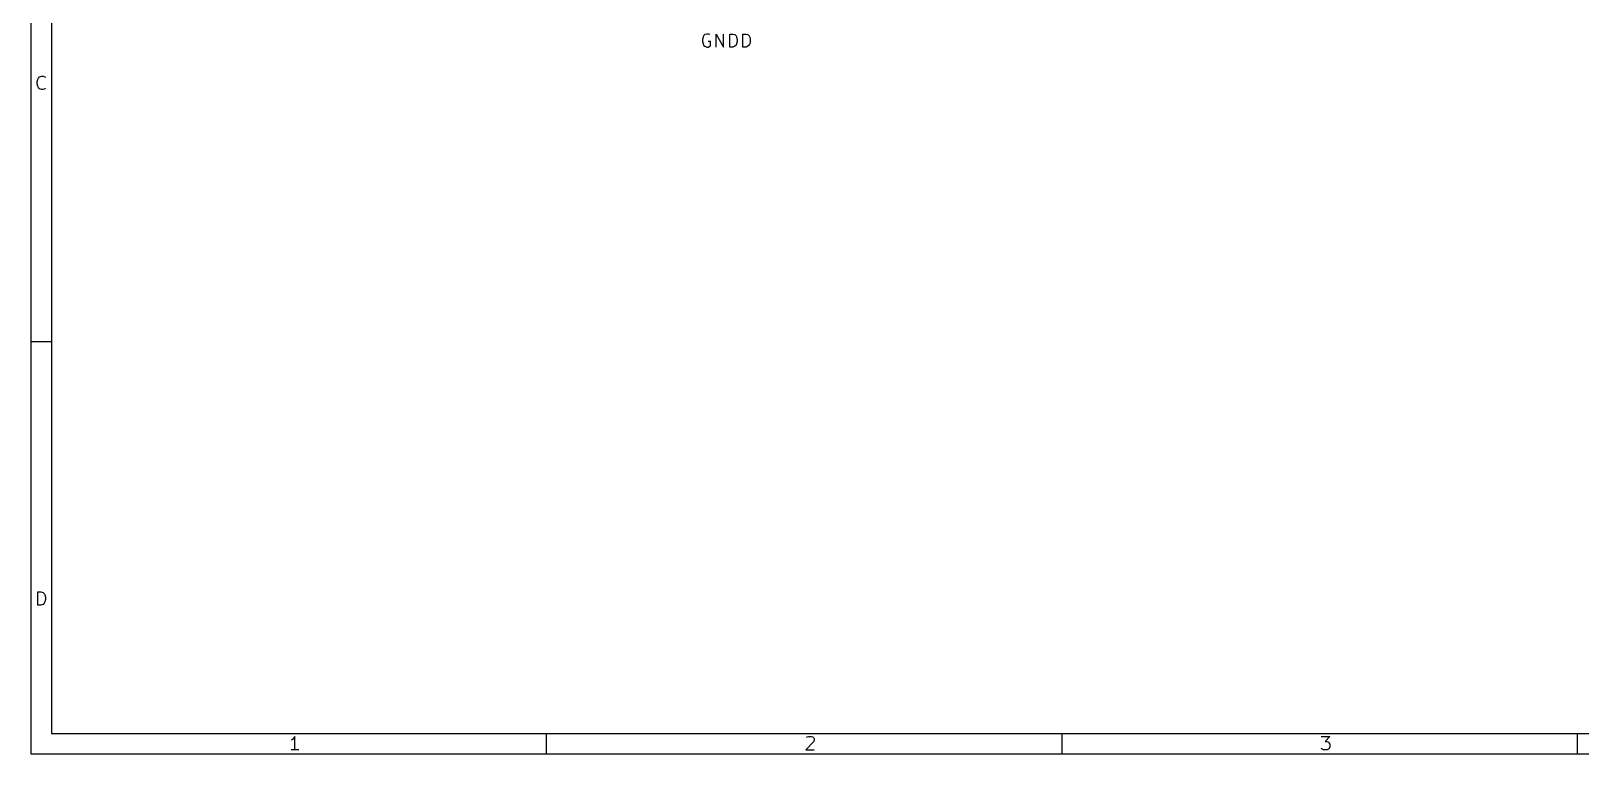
# Model space of a CAD drawing. Extents: x 10 to 287, y -200 to -10.
# Drawn here: x 10 to 160.3, y -200 to -129.9 of the extents above; entities that cross this region are included whole.
import ezdxf

# ---------------------------------------------------------------- set-up
doc = ezdxf.new("R2010")
doc.units = 0
doc.header["$MEASUREMENT"] = 0
doc.layers.add('BLACK', color=7, linetype='CONTINUOUS')

msp = doc.modelspace()

# ---------------------------------------------------------------- linework, layer by layer
at = {"layer": 'Black'}
for p, q in [((10.0076, -10.0076), (10.0076, -200)), ((11.9888, -11.9888), (11.9888, -198.018)), ((75.2094, -130.505), (75.1586, -130.734)), ((75.2602, -130.378), (75.2094, -130.505)), ((75.3872, -130.251), (75.2602, -130.378)), ((75.565, -130.2), (75.3872, -130.251)), ((75.7428, -130.2), (75.565, -130.2)), ((75.8698, -130.251), (75.7428, -130.2)), ((76.4794, -131.47), (76.4794, -130.2)), ((76.4794, -130.2), (77.1906, -131.47)), ((77.1906, -131.47), (77.1906, -130.2)), ((77.8002, -131.47), (77.8002, -130.2)), ((77.8002, -130.2), (78.105, -130.2)), ((78.105, -130.2), (78.2828, -130.251)), ((78.2828, -130.251), (78.4098, -130.378)), ((78.4098, -130.378), (78.4606, -130.505)), ((78.4606, -130.505), (78.5114, -130.734)), ((79.0702, -131.47), (79.0702, -130.2)), ((79.0702, -130.2), (79.375, -130.2)), ((79.375, -130.2), (79.5528, -130.251)), ((79.5528, -130.251), (79.6798, -130.378)), ((79.6798, -130.378), (79.7306, -130.505)), ((79.7306, -130.505), (79.7814, -130.734)), ((75.1586, -130.734), (75.1586, -130.912)), ((75.1586, -130.912), (75.2094, -131.166)), ((75.2094, -131.166), (75.2602, -131.267)), ((75.2602, -131.267), (75.3872, -131.394)), ((75.3872, -131.394), (75.565, -131.47)), ((75.565, -131.47), (75.692, -131.47)), ((75.9206, -130.912), (75.692, -130.912)), ((75.692, -131.47), (75.8698, -131.394)), ((75.8698, -131.394), (75.9206, -131.343)), ((75.9206, -131.343), (75.9206, -130.912)), ((78.105, -131.47), (77.8002, -131.47)), ((78.2828, -131.394), (78.105, -131.47)), ((78.4098, -131.267), (78.2828, -131.394)), ((78.4606, -131.166), (78.4098, -131.267)), ((78.5114, -130.912), (78.4606, -131.166)), ((78.5114, -130.734), (78.5114, -130.912)), ((79.375, -131.47), (79.0702, -131.47)), ((79.5528, -131.394), (79.375, -131.47)), ((79.6798, -131.267), (79.5528, -131.394)), ((79.7306, -131.166), (79.6798, -131.267)), ((79.7814, -130.912), (79.7306, -131.166)), ((79.7814, -130.734), (79.7814, -130.912)), ((10.6172, -134.823), (10.668, -134.595)), ((10.6172, -135.026), (10.6172, -134.823)), ((10.668, -135.255), (10.6172, -135.026)), ((10.668, -134.595), (10.7442, -134.468)), ((10.7442, -134.468), (10.8458, -134.341)), ((10.8458, -134.341), (11.049, -134.29)), ((11.049, -134.29), (11.176, -134.29)), ((11.176, -134.29), (11.3538, -134.341)), ((11.3538, -134.341), (11.4046, -134.391)), ((10.7442, -135.382), (10.668, -135.255)), ((10.8458, -135.509), (10.7442, -135.382)), ((11.049, -135.585), (10.8458, -135.509)), ((11.176, -135.585), (11.049, -135.585)), ((11.3538, -135.509), (11.176, -135.585)), ((11.4046, -135.458), (11.3538, -135.509)), ((10.0076, -159.995), (11.9888, -159.995)), ((10.668, -185.572), (10.668, -184.277)), ((10.668, -184.277), (10.9728, -184.277)), ((10.9728, -184.277), (11.176, -184.328)), ((11.176, -184.328), (11.2776, -184.455)), ((11.2776, -184.455), (11.3538, -184.582)), ((11.3538, -184.582), (11.4046, -184.81)), ((11.4046, -184.81), (11.4046, -185.014)), ((10.9728, -185.572), (10.668, -185.572)), ((11.176, -185.496), (10.9728, -185.572)), ((11.2776, -185.369), (11.176, -185.496)), ((11.3538, -185.242), (11.2776, -185.369)), ((11.4046, -185.014), (11.3538, -185.242)), ((11.9888, -198.018), (285.013, -198.018)), ((35.6108, -198.298), (35.4838, -198.476)), ((35.6108, -199.593), (35.6108, -198.298)), ((59.9948, -198.018), (59.9948, -200)), ((85.2424, -198.399), (85.2932, -198.349)), ((85.2932, -198.349), (85.4202, -198.298)), ((85.4202, -198.298), (85.725, -198.298)), ((85.725, -198.298), (85.852, -198.349)), ((85.852, -198.349), (85.9028, -198.399)), ((110.007, -198.018), (110.007, -200)), ((135.179, -198.298), (135.992, -198.298)), ((135.992, -198.298), (135.56, -198.78)), ((159.995, -198.018), (159.995, -200)), ((35.3822, -198.603), (35.2552, -198.653)), ((35.9918, -199.593), (35.2552, -199.593)), ((35.4838, -198.476), (35.3822, -198.603)), ((85.9028, -198.831), (85.1662, -199.593)), ((85.1662, -199.593), (85.979, -199.593)), ((85.9028, -198.399), (85.979, -198.526)), ((85.979, -198.653), (85.9028, -198.831)), ((85.979, -198.526), (85.979, -198.653)), ((135.255, -199.517), (135.179, -199.466)), ((135.382, -199.593), (135.255, -199.517)), ((135.738, -199.593), (135.382, -199.593)), ((135.56, -198.78), (135.738, -198.78)), ((135.738, -198.78), (135.865, -198.831)), ((135.865, -199.517), (135.738, -199.593)), ((135.865, -198.831), (135.915, -198.907)), ((135.915, -199.466), (135.865, -199.517)), ((135.915, -198.907), (135.992, -199.034)), ((135.992, -199.339), (135.915, -199.466)), ((135.992, -199.034), (135.992, -199.339)), ((10.0076, -200), (286.995, -200))]:
    msp.add_line(p, q, dxfattribs=at)

doc.saveas('drawing.dxf')
